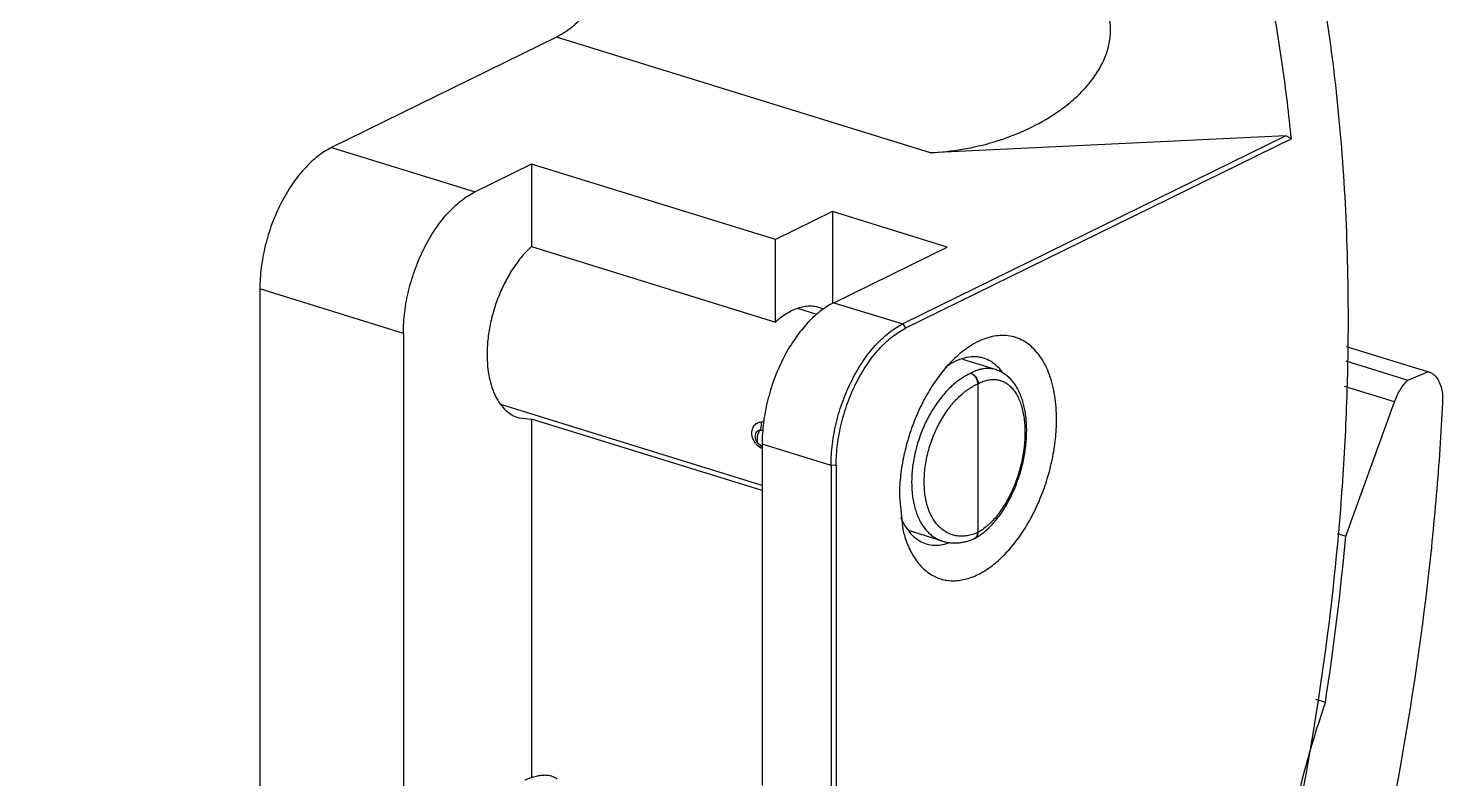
# Model space of a CAD drawing. Header units: inches. Extents: x 0 to 22, y 0 to 17.
# Drawn here: x 4.845 to 5.617, y 12.339 to 12.749 of the extents above; entities that cross this region are included whole.
import ezdxf

# ---------------------------------------------------------------- set-up
doc = ezdxf.new("R2010")
doc.units = ezdxf.units.IN
doc.header["$LTSCALE"] = 1.21
doc.header["$MEASUREMENT"] = 0
doc.layers.get('0').update_dxf_attribs({"linetype": 'CONTINUOUS'})

msp = doc.modelspace()

# ---------------------------------------------------------------- linework, layer by layer
at = {"color": 7}
for p, q in [((5.13312, 12.74386), (5.01038, 12.68362)), ((5.53131, 12.68993), (5.32215, 12.58728)), ((5.53431, 12.6883), (5.32371, 12.58496)), ((5.53131, 12.68993), (5.33732, 12.68076)), ((5.53431, 12.6883), (5.53131, 12.68993)), ((5.11949, 12.67452), (5.08872, 12.65942)), ((5.25265, 12.63337), (5.11949, 12.67452)), ((5.11949, 12.67452), (5.11949, 12.62949)), ((5.28373, 12.64862), (5.25265, 12.63337)), ((5.3464, 12.62925), (5.28373, 12.64862)), ((5.28373, 12.64862), (5.28373, 12.5989)), ((5.25265, 12.58834), (5.25265, 12.63337)), ((5.11949, 12.62949), (5.25265, 12.58834)), ((5.28455, 12.5989), (5.3464, 12.62925)), ((4.97122, 12.60638), (4.97122, 12.31901)), ((5.27525, 12.59252), (5.26539, 12.59557)), ((5.04955, 12.58217), (5.04955, 12.30961)), ((5.60879, 12.56118), (5.56444, 12.57489)), ((5.37287, 12.56235), (5.35502, 12.56787)), ((5.56405, 12.56712), (5.59779, 12.55669)), ((5.36319, 12.55459), (5.36319, 12.47354)), ((5.59779, 12.55669), (5.60879, 12.56118)), ((5.60879, 12.56118), (5.60935, 12.56103)), ((5.60935, 12.56103), (5.6088, 12.5612)), ((5.24539, 12.49918), (5.10323, 12.54311)), ((5.56398, 12.47142), (5.59059, 12.54478)), ((5.11254, 12.53605), (5.11949, 12.53533)), ((5.24539, 12.49642), (5.11949, 12.53533)), ((5.11949, 12.53533), (5.11949, 12.33939)), ((5.24182, 12.52733), (5.24182, 12.52734)), ((5.24373, 12.52162), (5.24539, 12.52049)), ((5.24539, 12.52166), (5.24539, 12.33532)), ((5.28299, 12.51004), (5.28299, 12.3237)), ((5.2858, 12.51016), (5.2858, 12.32383)), ((5.32029, 12.49301), (5.32225, 12.47502)), ((5.34394, 12.46872), (5.32587, 12.47431)), ((5.36138, 12.47022), (5.36157, 12.47031)), ((5.36157, 12.47031), (5.36244, 12.47106)), ((5.36157, 12.47031), (5.36166, 12.47036)), ((5.36164, 12.47037), (5.36226, 12.47095)), ((5.55931, 12.47286), (5.56398, 12.47142)), ((5.34417, 12.46689), (5.34698, 12.46762)), ((5.54745, 12.38247), (5.55287, 12.38079))]:
    msp.add_line(p, q, dxfattribs=at)
at = {"color": 8}
for p, q in [((5.33732, 12.68076), (5.13312, 12.74386)), ((5.01038, 12.68362), (5.08872, 12.65942)), ((5.04955, 12.58217), (4.97122, 12.60638)), ((5.28455, 12.5989), (5.32215, 12.58728)), ((5.32215, 12.58728), (5.32371, 12.58496)), ((5.36319, 12.55459), (5.36301, 12.55451)), ((5.36334, 12.55467), (5.36319, 12.55459)), ((5.59059, 12.54478), (5.56335, 12.5532)), ((5.24505, 12.53379), (5.24641, 12.53383)), ((5.24505, 12.51926), (5.24326, 12.52059)), ((5.24498, 12.52084), (5.2451, 12.52034)), ((5.28299, 12.51004), (5.24539, 12.52166)), ((5.2858, 12.51016), (5.28299, 12.51004)), ((5.36301, 12.47346), (5.36319, 12.47354)), ((5.36319, 12.47354), (5.36334, 12.47362)), ((5.34393, 12.46873), (5.34394, 12.46872))]:
    msp.add_line(p, q, dxfattribs=at)
at = {"color": 7}
for centre, radius, start, end in [((5.27183, 12.57946), 0.01749, 65.55258, 72.79051), ((5.36106, 12.55166), 0.0177, 59.59993, 72.77887), ((5.24656, 12.52574), 0.005, 161.4087, 235.55373), ((5.34818, 12.49986), 0.03245, 293.80635, 294.00164), ((5.36032, 12.47235), 0.00238, 293.94822, 297.78547), ((5.36031, 12.47236), 0.00239, 297.79068, 301.13945), ((5.3603, 12.47239), 0.00243, 301.13877, 303.70174), ((4.09772, 12.60515), 1.47234, 351.23503, 354.78867), ((5.34025, 12.48421), 0.0177, 239.59993, 252.77887), ((6.03095, 12.21378), 0.50641, 160.74429, 165.13233), ((6.01581, 12.21752), 0.49082, 165.10017, 171.78794)]:
    msp.add_arc(centre, radius, start, end, dxfattribs=at)
at = {"color": 8}
for centre, radius, start, end in [((5.2477, 12.87706), 0.34769, 269.43458, 269.72412), ((5.25108, 12.52916), 0.0116, 216.19181, 225.674), ((5.25106, 12.52914), 0.01157, 225.66849, 227.61205)]:
    msp.add_arc(centre, radius, start, end, dxfattribs=at)
at = {"color": 7}
for points, knots in [([(5.53431, 12.6883), (5.53297, 12.70163), (5.52979, 12.72794), (5.52145, 12.77891), (5.5101, 12.828), (5.49555, 12.87472), (5.48338, 12.90767), (5.46981, 12.93893), (5.4549, 12.96841), (5.43869, 12.99603), (5.4212, 13.0217), (5.40251, 13.04536), (5.38265, 13.06693), (5.36168, 13.08635), (5.33966, 13.10357), (5.31665, 13.11852), (5.29272, 13.13118), (5.26794, 13.14149), (5.24239, 13.14941), (5.21613, 13.15495), (5.18925, 13.15806), (5.16183, 13.15875), (5.13395, 13.15702), (5.10568, 13.15288), (5.07712, 13.14633), (5.04834, 13.13741), (5.01943, 13.12613), (4.99046, 13.11254), (4.96151, 13.09667), (4.93268, 13.07857), (4.89392, 13.05113), (4.86611, 13.02793), (4.84807, 13.01144)], [0, 0, 0, 0, 0.039606, 0.078291, 0.152655, 0.188294, 0.222887, 0.256438, 0.288961, 0.320482, 0.351042, 0.380702, 0.409534, 0.437631, 0.465098, 0.492057, 0.518643, 0.544999, 0.571276, 0.597628, 0.624206, 0.651154, 0.678606, 0.706685, 0.735498, 0.765135, 0.795672, 0.827167, 0.859663, 0.893188, 0.927757, 1, 1, 1, 1]), ([(4.84807, 13.01144), (4.83537, 12.99983), (4.81027, 12.97539), (4.77425, 12.93597), (4.73937, 12.89335), (4.70582, 12.84774), (4.67376, 12.79939), (4.64336, 12.74854), (4.61478, 12.69544), (4.58815, 12.64038), (4.56362, 12.58363), (4.54131, 12.52549), (4.52134, 12.46625), (4.50381, 12.40621), (4.4888, 12.34569), (4.4764, 12.28499), (4.46667, 12.22442), (4.46196, 12.18402), (4.46007, 12.16393)], [0, 0, 0, 0, 0.054258, 0.110394, 0.168297, 0.227833, 0.288845, 0.35116, 0.414587, 0.478924, 0.543959, 0.609473, 0.675243, 0.741037, 0.806629, 0.871807, 0.936352, 1, 1, 1, 1]), ([(5.17102, 12.83509), (5.17141, 12.83309), (5.172, 12.82894), (5.17249, 12.82024), (5.17178, 12.80883), (5.16947, 12.79737), (5.1667, 12.78827), (5.16419, 12.78159), (5.16127, 12.77517), (5.15697, 12.7672), (5.1509, 12.75835), (5.14377, 12.75094), (5.13773, 12.7464), (5.13466, 12.74461), (5.13312, 12.74386)], [0, 0, 0, 0, 0.058531, 0.120087, 0.250092, 0.385959, 0.454756, 0.523298, 0.590983, 0.657245, 0.783298, 0.898182, 0.950819, 1, 1, 1, 1]), ([(5.53936, 12.82853), (5.54372, 12.81001), (5.55132, 12.77198), (5.55935, 12.71337), (5.56417, 12.65248), (5.56521, 12.61113), (5.56521, 12.59017)], [0, 0, 0, 0, 0.237598, 0.483864, 0.738291, 1, 1, 1, 1]), ([(5.33732, 12.68076), (5.34319, 12.68104), (5.35492, 12.68233), (5.37213, 12.68637), (5.38867, 12.6925), (5.40158, 12.69941), (5.41102, 12.70606), (5.41752, 12.71157), (5.42331, 12.71763), (5.42825, 12.72419), (5.43212, 12.7312), (5.43472, 12.73856), (5.43583, 12.74609), (5.43546, 12.7511), (5.435, 12.75351)], [0, 0, 0, 0, 0.130757, 0.261896, 0.39271, 0.522296, 0.586311, 0.649518, 0.711676, 0.772521, 0.831801, 0.889366, 0.945286, 1, 1, 1, 1]), ([(5.01038, 12.68362), (5.00907, 12.68298), (5.00643, 12.68148), (5.00123, 12.67776), (4.99499, 12.6718), (4.98829, 12.6631), (4.98241, 12.65301), (4.97759, 12.64189), (4.97399, 12.63016), (4.97176, 12.61826), (4.97122, 12.61028), (4.97122, 12.60638)], [0, 0, 0, 0, 0.048708, 0.100354, 0.212005, 0.333865, 0.463795, 0.598803, 0.735467, 0.870386, 1, 1, 1, 1]), ([(5.04955, 12.58217), (5.04955, 12.58608), (5.05009, 12.59405), (5.05232, 12.60595), (5.05592, 12.61768), (5.06074, 12.6288), (5.06662, 12.6389), (5.07332, 12.64759), (5.07956, 12.65356), (5.08476, 12.65727), (5.0874, 12.65877), (5.08872, 12.65942)], [0, 0, 0, 0, 0.129614, 0.264533, 0.401197, 0.536205, 0.666135, 0.787995, 0.899646, 0.951292, 1, 1, 1, 1]), ([(5.11949, 12.62949), (5.11769, 12.62789), (5.11422, 12.62427), (5.10957, 12.61809), (5.10542, 12.61108), (5.10185, 12.60344), (5.09897, 12.59537), (5.09685, 12.58707), (5.09555, 12.57876), (5.09524, 12.57323), (5.09524, 12.57051)], [0, 0, 0, 0, 0.110494, 0.229073, 0.353965, 0.483315, 0.614902, 0.746393, 0.875577, 1, 1, 1, 1]), ([(5.28455, 12.5989), (5.28323, 12.59826), (5.2806, 12.59676), (5.27539, 12.59304), (5.26915, 12.58708), (5.26245, 12.57838), (5.25658, 12.56829), (5.25175, 12.55717), (5.24816, 12.54543), (5.24593, 12.53353), (5.24539, 12.52556), (5.24539, 12.52166)], [0, 0, 0, 0, 0.048708, 0.100354, 0.212005, 0.333865, 0.463795, 0.598803, 0.735467, 0.870386, 1, 1, 1, 1]), ([(5.277, 12.59617), (5.27608, 12.59645), (5.27416, 12.59687), (5.27119, 12.59703), (5.26813, 12.5967), (5.26387, 12.59563), (5.25966, 12.59361), (5.25562, 12.59086), (5.25363, 12.58922), (5.25265, 12.58834)], [0, 0, 0, 0, 0.108463, 0.21885, 0.332992, 0.452432, 0.711088, 0.851849, 1, 1, 1, 1]), ([(5.28299, 12.51004), (5.28299, 12.51394), (5.28353, 12.52191), (5.28576, 12.53381), (5.28935, 12.54555), (5.29418, 12.55667), (5.30005, 12.56676), (5.30675, 12.57546), (5.31299, 12.58142), (5.3182, 12.58514), (5.32083, 12.58664), (5.32215, 12.58728)], [0, 0, 0, 0, 0.129612, 0.26453, 0.401195, 0.536206, 0.666137, 0.787998, 0.899648, 0.951292, 1, 1, 1, 1]), ([(5.2858, 12.51016), (5.2858, 12.51394), (5.28632, 12.52166), (5.28848, 12.53319), (5.29196, 12.54454), (5.29663, 12.55531), (5.30232, 12.56509), (5.30881, 12.57351), (5.31485, 12.57928), (5.31989, 12.58288), (5.32244, 12.58433), (5.32371, 12.58496)], [0, 0, 0, 0, 0.129614, 0.264533, 0.401197, 0.536205, 0.666135, 0.787995, 0.899646, 0.951292, 1, 1, 1, 1]), ([(5.56521, 12.59017), (5.56521, 12.574), (5.56457, 12.54137), (5.56083, 12.47523), (5.55148, 12.39133), (5.53317, 12.29032), (5.50794, 12.18958), (5.47609, 12.09042), (5.43806, 11.99411), (5.4014, 11.91684), (5.36936, 11.85754), (5.35249, 11.82882), (5.34386, 11.81472)], [0, 0, 0, 0, 0.059464, 0.119972, 0.24351, 0.369574, 0.49713, 0.625057, 0.752224, 0.877569, 0.93923, 1, 1, 1, 1]), ([(5.40608, 12.53511), (5.40608, 12.53733), (5.40592, 12.54167), (5.4052, 12.54801), (5.40401, 12.55398), (5.40187, 12.5611), (5.39881, 12.56748), (5.39478, 12.57272), (5.39147, 12.57588), (5.38783, 12.57832), (5.38389, 12.58002), (5.37971, 12.58095), (5.37534, 12.5811), (5.37085, 12.58048), (5.36628, 12.57909), (5.36169, 12.57696), (5.35874, 12.57513), (5.35727, 12.5741)], [0, 0, 0, 0, 0.08171, 0.160199, 0.234913, 0.305512, 0.434146, 0.492879, 0.548486, 0.601774, 0.653799, 0.705737, 0.758782, 0.813995, 0.872241, 0.934128, 1, 1, 1, 1]), ([(5.09524, 12.57051), (5.09524, 12.56838), (5.09543, 12.56422), (5.09629, 12.55823), (5.09773, 12.55274), (5.09972, 12.54785), (5.10223, 12.54364), (5.10523, 12.5402), (5.10867, 12.53759), (5.11123, 12.53645), (5.11254, 12.53605)], [0, 0, 0, 0, 0.15572, 0.303232, 0.441139, 0.569075, 0.687363, 0.797092, 0.900289, 1, 1, 1, 1]), ([(5.35141, 12.56939), (5.3491, 12.56728), (5.34464, 12.56257), (5.33867, 12.55451), (5.33334, 12.54543), (5.32877, 12.53554), (5.32507, 12.52511), (5.32236, 12.51439), (5.32069, 12.50366), (5.32029, 12.49652), (5.32029, 12.49301)], [0, 0, 0, 0, 0.110932, 0.229676, 0.354673, 0.483999, 0.615437, 0.746768, 0.875786, 1, 1, 1, 1]), ([(5.36083, 12.56936), (5.35914, 12.56934), (5.35561, 12.56883), (5.3523, 12.56756), (5.35065, 12.56675)], [0, 0, 0, 0, 0.479704, 1, 1, 1, 1]), ([(5.35727, 12.5741), (5.35677, 12.57376), (5.35474, 12.57229), (5.35281, 12.57067), (5.35141, 12.56939)], [0, 0, 0, 0, 0.242911, 1, 1, 1, 1]), ([(5.3663, 12.56857), (5.36543, 12.56884), (5.36361, 12.56925), (5.36176, 12.56937), (5.36083, 12.56936)], [0, 0, 0, 0, 0.495948, 1, 1, 1, 1]), ([(5.35065, 12.56675), (5.3502, 12.56653), (5.34834, 12.56556), (5.34658, 12.56441), (5.3453, 12.56347)], [0, 0, 0, 0, 0.241253, 1, 1, 1, 1]), ([(5.36166, 12.47036), (5.36251, 12.47083), (5.3642, 12.47186), (5.36662, 12.47366), (5.36897, 12.47573), (5.37124, 12.47804), (5.37343, 12.48059), (5.37552, 12.48335), (5.3775, 12.48632), (5.37937, 12.48946), (5.38112, 12.49278), (5.38328, 12.49741), (5.3856, 12.50347), (5.38772, 12.51099), (5.38892, 12.51737), (5.38952, 12.52246), (5.38977, 12.52622), (5.38983, 12.5299), (5.3897, 12.53349), (5.38938, 12.53696), (5.38886, 12.5403), (5.38815, 12.54349), (5.38725, 12.54652), (5.38615, 12.54936), (5.38484, 12.55199), (5.38334, 12.55442), (5.38164, 12.5566), (5.37973, 12.55852), (5.37797, 12.55989), (5.37648, 12.56081), (5.37494, 12.56162), (5.37372, 12.5621), (5.37289, 12.56236)], [0, 0, 0, 0, 0.027019, 0.055049, 0.084099, 0.114196, 0.14536, 0.177559, 0.210727, 0.244771, 0.279581, 0.315031, 0.387245, 0.460189, 0.532558, 0.56814, 0.603116, 0.637354, 0.67074, 0.703176, 0.734596, 0.764954, 0.794244, 0.822492, 0.84976, 0.876154, 0.901796, 0.926849, 0.951463, 0.963662, 0.975813, 1, 1, 1, 1]), ([(5.37628, 12.56119), (5.3754, 12.56236), (5.37351, 12.56451), (5.37121, 12.56623), (5.37002, 12.56693)], [0, 0, 0, 0, 0.514754, 1, 1, 1, 1]), ([(5.35926, 12.56041), (5.35982, 12.56025), (5.3605, 12.5599), (5.36119, 12.55933), (5.36165, 12.55889), (5.36217, 12.55827), (5.36267, 12.55743), (5.36305, 12.55653), (5.36328, 12.55561), (5.36334, 12.55498), (5.36334, 12.55467)], [0, 0, 0, 0, 0.233024, 0.295183, 0.358471, 0.487564, 0.61838, 0.748758, 0.876718, 1, 1, 1, 1]), ([(5.35926, 12.56041), (5.35981, 12.56024), (5.36045, 12.55987), (5.36112, 12.55929), (5.36156, 12.55884), (5.36206, 12.55821), (5.36254, 12.55736), (5.36291, 12.55646), (5.36313, 12.55553), (5.36319, 12.5549), (5.36319, 12.55459)], [0, 0, 0, 0, 0.229397, 0.291183, 0.354296, 0.483562, 0.615122, 0.746581, 0.875708, 1, 1, 1, 1]), ([(5.35926, 12.5604), (5.35952, 12.56031), (5.36002, 12.56007), (5.36073, 12.55957), (5.36137, 12.55892), (5.36193, 12.55815), (5.3624, 12.55729), (5.36275, 12.55638), (5.36296, 12.55545), (5.36301, 12.55482), (5.36301, 12.55451)], [0, 0, 0, 0, 0.109103, 0.226296, 0.350339, 0.479634, 0.611827, 0.74433, 0.874663, 1, 1, 1, 1]), ([(5.59059, 12.54478), (5.59101, 12.54594), (5.59195, 12.5482), (5.59365, 12.55137), (5.59557, 12.55422), (5.59703, 12.55592), (5.59779, 12.55669)], [0, 0, 0, 0, 0.264596, 0.522237, 0.768573, 1, 1, 1, 1]), ([(5.60935, 12.56103), (5.60989, 12.56087), (5.61095, 12.5604), (5.61189, 12.55972), (5.61232, 12.55933)], [0, 0, 0, 0, 0.491676, 1, 1, 1, 1]), ([(5.61232, 12.55933), (5.61315, 12.55859), (5.61422, 12.55721), (5.61527, 12.55509), (5.61617, 12.55256), (5.61684, 12.54897), (5.61689, 12.54598), (5.61681, 12.54442)], [0, 0, 0, 0, 0.206767, 0.320737, 0.442355, 0.708105, 1, 1, 1, 1]), ([(5.61681, 12.54442), (5.61596, 12.52761), (5.61365, 12.49378), (5.60671, 12.42557), (5.59369, 12.33961), (5.57146, 12.23668), (5.54279, 12.13459), (5.508, 12.03448), (5.46747, 11.93748), (5.42909, 11.85971), (5.39586, 11.79999), (5.37847, 11.77105), (5.36958, 11.75683)], [0, 0, 0, 0, 0.060564, 0.121946, 0.246626, 0.373139, 0.500551, 0.627892, 0.754194, 0.878528, 0.939688, 1, 1, 1, 1]), ([(5.32616, 12.46382), (5.32728, 12.46152), (5.32982, 12.45731), (5.33401, 12.45293), (5.33773, 12.45033), (5.34066, 12.44884), (5.34373, 12.4478), (5.34694, 12.4472), (5.35026, 12.44705), (5.35365, 12.44735), (5.35711, 12.4481), (5.3606, 12.44929), (5.36411, 12.45091), (5.36888, 12.45369), (5.37473, 12.45823), (5.38128, 12.46501), (5.38734, 12.47307), (5.39278, 12.48219), (5.39743, 12.49215), (5.4012, 12.50268), (5.40397, 12.51351), (5.40567, 12.52435), (5.40608, 12.53157), (5.40608, 12.53511)], [0, 0, 0, 0, 0.053366, 0.102184, 0.125379, 0.148071, 0.170551, 0.193123, 0.216088, 0.239717, 0.264245, 0.289865, 0.31671, 0.344867, 0.405229, 0.470912, 0.541355, 0.615628, 0.692573, 0.770848, 0.849099, 0.925988, 1, 1, 1, 1]), ([(5.32105, 12.48198), (5.32126, 12.48146), (5.3221, 12.47945), (5.32312, 12.47752), (5.324, 12.47616)], [0, 0, 0, 0, 0.259791, 1, 1, 1, 1]), ([(5.32225, 12.47502), (5.32248, 12.47401), (5.32348, 12.47018), (5.32487, 12.46644), (5.32616, 12.46382)], [0, 0, 0, 0, 0.262158, 1, 1, 1, 1]), ([(5.324, 12.47616), (5.32497, 12.47466), (5.32712, 12.47194), (5.32986, 12.46978), (5.33129, 12.46894)], [0, 0, 0, 0, 0.518609, 1, 1, 1, 1]), ([(5.34393, 12.46872), (5.34461, 12.46851), (5.34601, 12.46815), (5.34815, 12.46783), (5.35033, 12.46771), (5.35253, 12.46781), (5.35474, 12.46811), (5.3577, 12.46877), (5.35987, 12.46955), (5.36128, 12.47018)], [0, 0, 0, 0, 0.12098, 0.242427, 0.364661, 0.488044, 0.612968, 0.739747, 1, 1, 1, 1]), ([(5.36166, 12.47037), (5.36179, 12.47044), (5.36204, 12.4706), (5.36237, 12.4709), (5.36266, 12.47125), (5.3629, 12.47166), (5.3631, 12.4721), (5.36324, 12.47258), (5.36332, 12.47309), (5.36334, 12.47344), (5.36334, 12.47362)], [0, 0, 0, 0, 0.114926, 0.231068, 0.349489, 0.471146, 0.596787, 0.726922, 0.861488, 1, 1, 1, 1]), ([(5.36226, 12.47095), (5.36238, 12.47111), (5.36261, 12.47147), (5.36284, 12.47208), (5.36298, 12.47275), (5.36301, 12.47322), (5.36301, 12.47346)], [0, 0, 0, 0, 0.228288, 0.470774, 0.728586, 1, 1, 1, 1]), ([(5.36244, 12.47106), (5.36256, 12.47122), (5.36278, 12.47158), (5.36301, 12.47218), (5.36316, 12.47284), (5.36319, 12.4733), (5.36319, 12.47354)], [0, 0, 0, 0, 0.231368, 0.474753, 0.731387, 1, 1, 1, 1]), ([(5.335, 12.4673), (5.33645, 12.46685), (5.33952, 12.46633), (5.34263, 12.46659), (5.34417, 12.46689)], [0, 0, 0, 0, 0.489479, 1, 1, 1, 1]), ([(5.1336, 12.33875), (5.13314, 12.33913), (5.13211, 12.33981), (5.13035, 12.34051), (5.12838, 12.34089), (5.1262, 12.34096), (5.12383, 12.34073), (5.12128, 12.34019), (5.11857, 12.33936), (5.11674, 12.33863), (5.1158, 12.33823)], [0, 0, 0, 0, 0.096075, 0.195773, 0.302269, 0.418059, 0.544903, 0.683961, 0.835671, 1, 1, 1, 1])]:
    msp.add_open_spline(points, degree=3, knots=knots, dxfattribs=at)
at = {"color": 8}
for points, knots in [([(5.37287, 12.56235), (5.37235, 12.56252), (5.37129, 12.56278), (5.36965, 12.56299), (5.36797, 12.56301), (5.36626, 12.56286), (5.36452, 12.56251), (5.36277, 12.56199), (5.361, 12.56129), (5.35984, 12.56072), (5.35926, 12.56041)], [0, 0, 0, 0, 0.115641, 0.232105, 0.350433, 0.471605, 0.596499, 0.725862, 0.860234, 1, 1, 1, 1]), ([(5.35926, 12.56041), (5.35836, 12.56), (5.35654, 12.55908), (5.35389, 12.55743), (5.35129, 12.5555), (5.34873, 12.55329), (5.34625, 12.55083), (5.34386, 12.54812), (5.34157, 12.54519), (5.3394, 12.54205), (5.33737, 12.53874), (5.33485, 12.53408), (5.33212, 12.52794), (5.32959, 12.52029), (5.32786, 12.51249), (5.32697, 12.50477), (5.32695, 12.49848), (5.3274, 12.49367), (5.32794, 12.49026), (5.3287, 12.48702), (5.32967, 12.48397), (5.33084, 12.48114), (5.3322, 12.47853), (5.33376, 12.47618), (5.33548, 12.47409), (5.33707, 12.47257), (5.33842, 12.47151), (5.3398, 12.47056), (5.34125, 12.46976), (5.34277, 12.46912), (5.34354, 12.46885), (5.34393, 12.46873)], [0, 0, 0, 0, 0.027162, 0.055541, 0.085112, 0.115854, 0.147727, 0.180659, 0.214555, 0.249301, 0.284774, 0.320836, 0.394109, 0.467903, 0.540946, 0.612005, 0.67997, 0.712516, 0.743972, 0.774273, 0.803379, 0.831283, 0.858008, 0.883618, 0.908215, 0.931946, 0.943549, 0.955008, 0.977601, 0.98881, 1, 1, 1, 1]), ([(5.36301, 12.47346), (5.36208, 12.47305), (5.36022, 12.47235), (5.35738, 12.47167), (5.35503, 12.47144), (5.3532, 12.47147), (5.35186, 12.4716), (5.35055, 12.47182), (5.34927, 12.47215), (5.34802, 12.47258), (5.34681, 12.47312), (5.34563, 12.47375), (5.3445, 12.47447), (5.34342, 12.4753), (5.34202, 12.47653), (5.3404, 12.47832), (5.3387, 12.48078), (5.33723, 12.48355), (5.33601, 12.48662), (5.33505, 12.48995), (5.33436, 12.4935), (5.33395, 12.49725), (5.33381, 12.50117), (5.33396, 12.5052), (5.33438, 12.50932), (5.33508, 12.51348), (5.33604, 12.51764), (5.33726, 12.52177), (5.33873, 12.52583), (5.34043, 12.52977), (5.34235, 12.53356), (5.34446, 12.53717), (5.34676, 12.54055), (5.34921, 12.54367), (5.35179, 12.54651), (5.35405, 12.54865), (5.35591, 12.55018), (5.35731, 12.55123), (5.35871, 12.55219), (5.36058, 12.55333), (5.36203, 12.55408), (5.36301, 12.55451)], [0, 0, 0, 0, 0.02699, 0.052733, 0.077411, 0.089443, 0.101316, 0.113074, 0.124762, 0.136427, 0.148117, 0.159879, 0.171758, 0.183798, 0.196038, 0.221243, 0.247626, 0.275353, 0.304516, 0.335145, 0.367212, 0.400642, 0.435318, 0.471091, 0.507783, 0.545197, 0.583119, 0.621323, 0.65958, 0.697658, 0.735329, 0.772373, 0.808585, 0.843777, 0.877787, 0.910483, 0.92631, 0.941777, 0.956875, 0.97161, 1, 1, 1, 1]), ([(5.36334, 12.55467), (5.36415, 12.55512), (5.36577, 12.55588), (5.36826, 12.55668), (5.37033, 12.557), (5.37194, 12.55704), (5.37311, 12.55696), (5.37426, 12.55678), (5.37538, 12.5565), (5.37648, 12.55612), (5.37754, 12.55563), (5.37857, 12.55505), (5.37956, 12.55436), (5.38051, 12.55358), (5.38174, 12.55239), (5.38316, 12.55066), (5.38465, 12.54827), (5.38594, 12.54555), (5.387, 12.54253), (5.38784, 12.53924), (5.38844, 12.53571), (5.3888, 12.53198), (5.38892, 12.52808), (5.38879, 12.52404), (5.38842, 12.51991), (5.38781, 12.51572), (5.38697, 12.51152), (5.3859, 12.50735), (5.38461, 12.50324), (5.38312, 12.49923), (5.38144, 12.49537), (5.37959, 12.49169), (5.37759, 12.48822), (5.37544, 12.485), (5.37318, 12.48206), (5.3712, 12.47984), (5.36956, 12.47823), (5.36796, 12.47678), (5.36631, 12.47548), (5.36461, 12.47435), (5.36376, 12.47385), (5.36334, 12.47362)], [0, 0, 0, 0, 0.025466, 0.049402, 0.072056, 0.083026, 0.093825, 0.104511, 0.115148, 0.1258, 0.136531, 0.147402, 0.158471, 0.169791, 0.18141, 0.205684, 0.231563, 0.259195, 0.288645, 0.319899, 0.352883, 0.387472, 0.423502, 0.460771, 0.499055, 0.538108, 0.577669, 0.617469, 0.657234, 0.696691, 0.735571, 0.773617, 0.810588, 0.846266, 0.880458, 0.913007, 0.928634, 0.943811, 0.972791, 0.986617, 1, 1, 1, 1]), ([(5.23993, 12.52631), (5.23983, 12.52679), (5.23973, 12.52774), (5.23985, 12.52915), (5.24023, 12.53045), (5.24086, 12.53159), (5.2417, 12.53253), (5.24271, 12.53323), (5.24385, 12.53367), (5.24465, 12.53378), (5.24505, 12.53379)], [0, 0, 0, 0, 0.141329, 0.27697, 0.406685, 0.530953, 0.65084, 0.767819, 0.8836, 1, 1, 1, 1]), ([(5.24427, 12.52939), (5.24436, 12.52952), (5.24452, 12.52982), (5.24472, 12.53029), (5.24489, 12.53082), (5.24502, 12.53138), (5.2451, 12.53197), (5.24513, 12.53258), (5.24512, 12.53319), (5.24508, 12.5336), (5.24505, 12.53379)], [0, 0, 0, 0, 0.105552, 0.219513, 0.340637, 0.467671, 0.599278, 0.733435, 0.867807, 1, 1, 1, 1]), ([(5.24172, 12.52231), (5.24128, 12.52291), (5.24053, 12.52418), (5.24006, 12.5256), (5.23993, 12.52631)], [0, 0, 0, 0, 0.505376, 1, 1, 1, 1]), ([(5.24182, 12.52734), (5.24187, 12.52748), (5.24199, 12.52776), (5.24221, 12.52815), (5.24247, 12.52849), (5.24277, 12.52879), (5.24311, 12.52903), (5.24348, 12.52921), (5.24387, 12.52934), (5.24414, 12.52938), (5.24427, 12.52939)], [0, 0, 0, 0, 0.135047, 0.266231, 0.393779, 0.51828, 0.64043, 0.760904, 0.880451, 1, 1, 1, 1]), ([(5.24427, 12.52939), (5.24416, 12.52925), (5.24393, 12.52894), (5.24353, 12.52829), (5.24311, 12.52738), (5.24276, 12.52623), (5.24261, 12.52525), (5.24259, 12.52448), (5.24262, 12.52394), (5.24269, 12.52342), (5.24281, 12.52295), (5.24298, 12.52253), (5.24319, 12.52216), (5.24344, 12.52185), (5.24363, 12.52169), (5.24373, 12.52162)], [0, 0, 0, 0, 0.064786, 0.132485, 0.273389, 0.416937, 0.557235, 0.624409, 0.688746, 0.749741, 0.807061, 0.860522, 0.910194, 0.956462, 1, 1, 1, 1])]:
    msp.add_open_spline(points, degree=3, knots=knots, dxfattribs=at)

doc.saveas('drawing.dxf')
